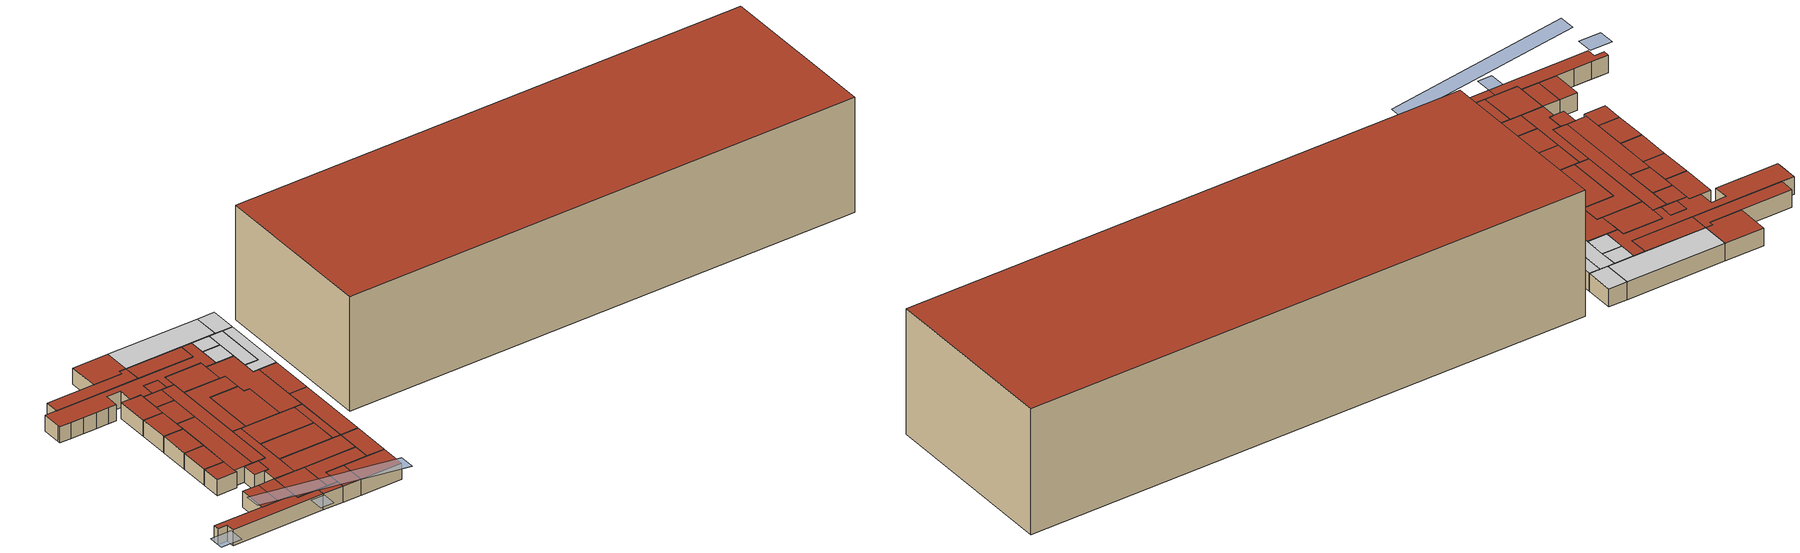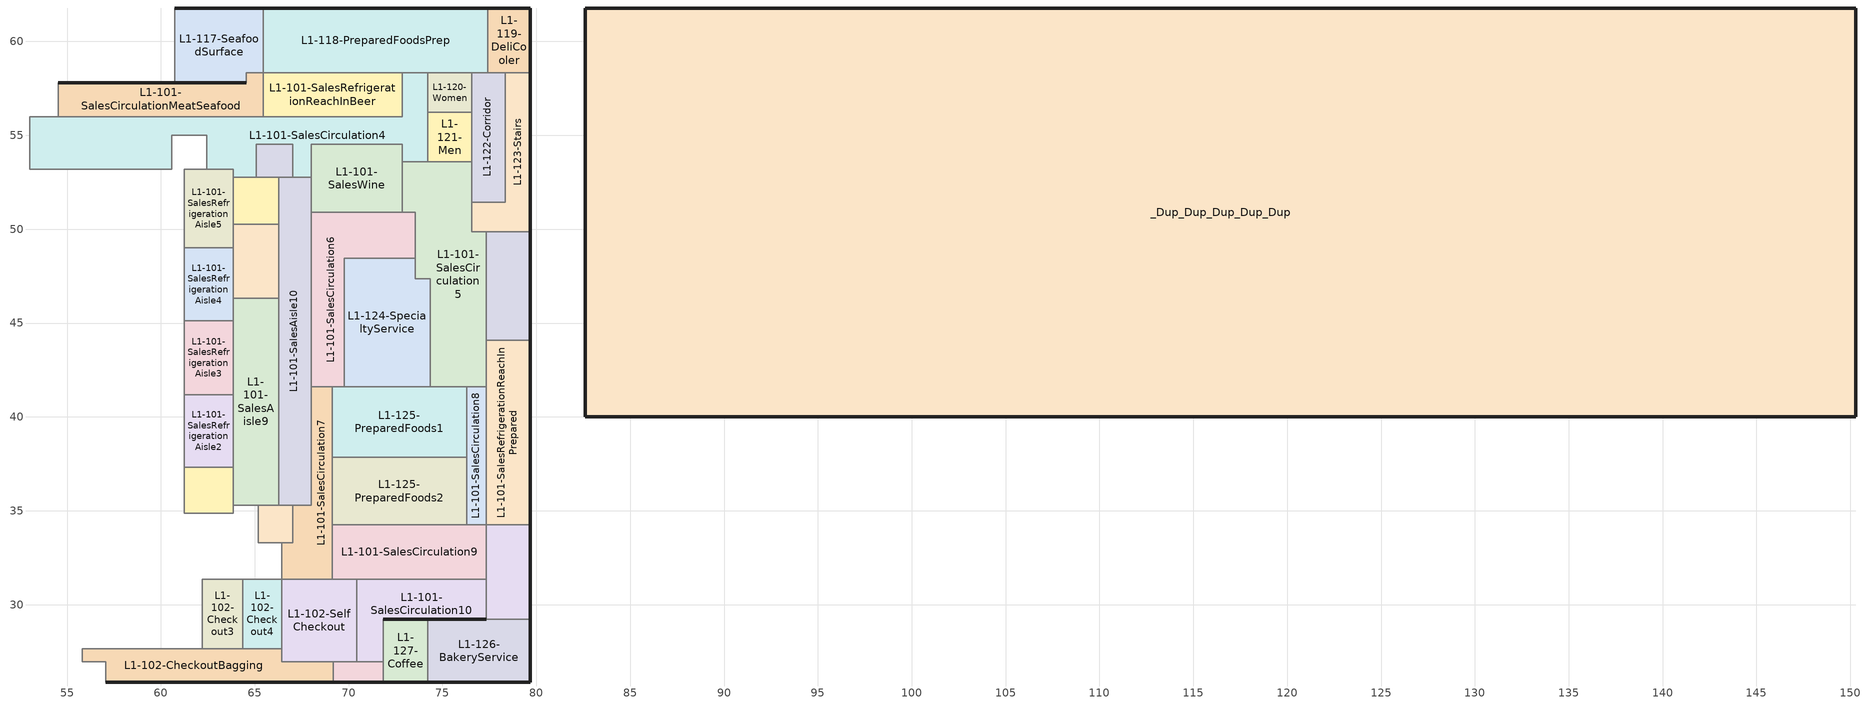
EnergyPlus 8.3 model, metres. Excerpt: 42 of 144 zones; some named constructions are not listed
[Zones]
L1-126-BakeryService
 floor ground (Interior Floor): 79.67,25.88 74.23,25.88 74.23,29.21 79.67,29.21 z0
 wall outside (Exterior Wall): 74.23,25.88 79.67,25.88 79.67,29.21 / 77.34,29.21 74.23,29.21 z0:2.13
 wall to L1-127-Coffee: 74.23,29.21 74.23,25.88 z0:2.13
 wall to L1-101-SalesRefrigerationReachInBeverages: 79.67,29.21 77.34,29.21 z0:2.13
 roof outside (Exterior Roof): 74.23,25.88 79.67,25.88 79.67,29.21 74.23,29.21 z2.13
_Dup_Dup_Dup_Dup_Dup
 floor ground (Interior Floor): 150.3,40 82.6,40 82.6,61.78 150.3,61.78 z0
 wall outside (Exterior Wall): 82.6,61.78 82.6,40 150.3,40 150.3,61.78 82.6,61.78 z0:15.24
 roof outside (Exterior Roof): 82.6,40 150.3,40 150.3,61.78 82.6,61.78 z15.24
L1-127-Coffee
 floor ground (Interior Floor): 74.23,25.88 71.84,25.88 71.84,29.21 74.23,29.21 z0
 wall outside (Exterior Wall): 74.23,29.21 71.84,29.21 / 71.84,25.88 74.23,25.88 z0:2.13
 wall to L1-101-SalesCirculation10: 71.84,29.21 71.84,26.95 z0:2.13
 wall to L1-102-Exit: 71.84,26.95 71.84,25.88 z0:2.13
 roof outside (Exterior Roof): 71.84,25.88 74.23,25.88 74.23,29.21 71.84,29.21 z2.13
L1-117-SeafoodSurface
 floor ground (Interior Floor): 65.46,58.34 64.56,58.34 64.56,57.81 60.74,57.81 60.74,61.78 65.46,61.78 z0
 wall outside (Exterior Wall): 60.74,57.81 64.56,57.81 / 65.46,61.78 60.74,61.78 z0:2.13
 wall to L1-101-SalesCirculationMeatSeafood: 64.56,57.81 64.56,58.34 65.46,58.34 z0:2.13
 wall to L1-118-PreparedFoodsPrep: 65.46,58.34 65.46,61.78 z0:2.13
 wall to L1-116-MeatService: 60.74,61.78 60.74,57.81 z0:2.13
 roof outside (Exterior Roof): 60.74,57.81 64.56,57.81 64.56,58.34 65.46,58.34 65.46,61.78 60.74,61.78 z2.13
L1-102-Exit
 floor ground (Interior Floor): 71.84,25.88 69.19,25.88 69.19,26.95 71.84,26.95 z0
 wall outside (Exterior Wall): 69.19,25.88 71.84,25.88 z0:2.13
 wall to L1-102-SelfCheckout: 70.44,26.95 69.19,26.95 z0:2.13
 wall to L1-102-CheckoutBagging: 69.19,26.95 69.19,25.88 z0:2.13
 wall to L1-101-SalesCirculation10: 71.84,26.95 70.44,26.95 z0:2.13
 roof outside (Exterior Roof): 69.19,25.88 71.84,25.88 71.84,26.95 69.19,26.95 z2.13
L1-102-SelfCheckout
 floor ground (Interior Floor): 70.44,26.95 66.45,26.95 66.45,31.36 70.44,31.36 z0
 wall to L1-101-SalesCirculation10: 70.44,26.95 70.44,31.36 z0:2.13
 wall to L1-101-SalesCirculation9: 70.44,31.36 69.13,31.36 z0:2.13
 wall to L1-101-SalesCirculation7: 69.13,31.36 66.45,31.36 z0:2.13
 wall to L1-102-Checkout4: 66.45,31.36 66.45,27.65 z0:2.13
 wall to L1-102-CheckoutBagging: 66.45,27.65 66.45,26.95 69.19,26.95 z0:2.13
 roof outside (Exterior Roof): 66.45,26.95 70.44,26.95 70.44,31.36 66.45,31.36 z2.13
L1-101-SalesRefrigerationReachInBeer
 floor ground (Interior Floor): 72.85,55.99 65.46,55.99 65.46,58.34 72.85,58.34 z0
 wall to L1-101-SalesCirculationMeatSeafood: 65.46,58.34 65.46,55.99 z0:2.13
 wall to L1-101-SalesCirculation4: 65.46,55.99 72.85,55.99 72.85,58.34 z0:2.13
 wall to L1-118-PreparedFoodsPrep: 72.85,58.34 65.46,58.34 z0:2.13
 roof outside (Exterior Roof): 65.46,55.99 72.85,55.99 72.85,58.34 65.46,58.34 z2.13
L1-102-Checkout4
 floor ground (Interior Floor): 66.45,27.65 64.37,27.65 64.37,31.36 66.45,31.36 z0
 wall to L1-101-SalesCirculation2: 66.45,31.36 64.37,31.36 z0:2.13
 wall to L1-102-Checkout3: 64.37,31.36 64.37,27.65 z0:2.13
 wall to L1-102-CheckoutBagging: 64.37,27.65 66.45,27.65 z0:2.13
 roof outside (Exterior Roof): 64.37,27.65 66.45,27.65 66.45,31.36 64.37,31.36 z2.13
L1-102-Checkout3
 floor ground (Interior Floor): 64.37,27.65 62.21,27.65 62.21,31.36 64.37,31.36 z0
 wall to L1-101-SalesCirculation2: 64.37,31.36 62.21,31.36 z0:2.13
 wall to L1-102-Checkout2: 62.21,31.36 62.21,27.65 z0:2.13
 wall to L1-102-CheckoutBagging: 62.21,27.65 64.37,27.65 z0:2.13
 roof outside (Exterior Roof): 62.21,27.65 64.37,27.65 64.37,31.36 62.21,31.36 z2.13
L1-102-CheckoutBagging
 floor ground (Interior Floor): 69.19,25.88 57.06,25.88 57.06,26.95 55.81,26.95 55.81,27.65 66.45,27.65 66.45,26.95 69.19,26.95 z0
 wall outside (Exterior Wall): 57.06,25.88 69.19,25.88 z0:2.13
 wall to L1-101-SalesCirculation1: 55.81,27.65 55.81,26.95 z0:2.13
 wall to L1-101-EntranceExit: 55.81,26.95 57.06,26.95 57.06,25.88 z0:2.13
 wall to L1-102-Checkout2: 62.21,27.65 60.05,27.65 z0:2.13
 wall to L1-102-Checkout1: 60.05,27.65 57.88,27.65 z0:2.13
 wall to L1-103-Floral: 57.88,27.65 55.81,27.65 z0:2.13
 roof outside (Exterior Roof): 55.81,26.95 57.06,26.95 57.06,25.88 69.19,25.88 69.19,26.95 66.45,26.95 66.45,27.65 55.81,27.65 z2.13
L1-101-SalesRefrigerationEndcap2
 floor ground (Interior Floor): 67.03,52.77 65.07,52.77 65.07,54.53 67.03,54.53 z0
 wall to L1-101-SalesRefrigerationAisle6: 65.07,52.77 66.27,52.77 z0:2.13
 wall to L1-101-SalesAisle10: 66.27,52.77 67.03,52.77 z0:2.13
 wall to L1-101-SalesCirculation4: 67.03,52.77 67.03,54.53 65.07,54.53 65.07,52.77 z0:2.13
 roof outside (Exterior Roof): 65.07,52.77 67.03,52.77 67.03,54.53 65.07,54.53 z2.13
L1-101-SalesRefrigerationEndcap3
 floor ground (Interior Floor): 67.03,33.28 65.2,33.28 65.2,35.3 67.03,35.3 z0
 wall to L1-101-SalesCirculation2: 65.2,35.3 65.2,33.28 66.45,33.28 z0:2.13
 wall to L1-101-SalesCirculation7: 66.45,33.28 67.03,33.28 67.03,35.3 z0:2.13
 wall to L1-101-SalesAisle10: 67.03,35.3 66.27,35.3 z0:2.13
 wall to L1-101-SalesAisle9: 66.27,35.3 65.2,35.3 z0:2.13
 roof outside (Exterior Roof): 65.2,33.28 67.03,33.28 67.03,35.3 65.2,35.3 z2.13
L1-101-SalesWine
 floor ground (Interior Floor): 72.85,50.9 68,50.9 68,54.53 72.85,54.53 z0
 wall to L1-101-SalesAisle10: 68,52.77 68,50.9 z0:2.13
 wall to L1-101-SalesCirculation6: 68,50.9 72.85,50.9 z0:2.13
 wall to L1-101-SalesCirculation5: 72.85,50.9 72.85,53.58 z0:2.13
 wall to L1-101-SalesCirculation4: 72.85,53.58 72.85,54.53 68,54.53 68,52.77 z0:2.13
 roof outside (Exterior Roof): 68,50.9 72.85,50.9 72.85,54.53 68,54.53 z2.13
L1-124-SpecialtyService
 floor ground (Interior Floor): 74.34,41.61 69.77,41.61 69.77,48.46 73.55,48.46 73.55,47.37 74.34,47.37 z0
 wall to L1-101-SalesCirculation5: 74.34,41.61 74.34,42.37 74.34,47.37 73.55,47.37 73.55,48.46 z0:2.13
 wall to L1-101-SalesCirculation6: 73.55,48.46 69.77,48.46 69.77,41.61 z0:2.13
 wall to L1-125-PreparedFoods1: 69.77,41.61 74.34,41.61 z0:2.13
 roof outside (Exterior Roof): 69.77,41.61 74.34,41.61 74.34,47.37 73.55,47.37 73.55,48.46 69.77,48.46 z2.13
L1-101-SalesCirculation6
 floor ground (Interior Floor): 69.77,41.61 68,41.61 68,50.9 73.55,50.9 73.55,48.46 69.77,48.46 z0
 wall to L1-125-PreparedFoods1: 69.13,41.61 69.77,41.61 z0:2.13
 wall to L1-101-SalesCirculation5: 73.55,48.46 73.55,50.9 72.85,50.9 z0:2.13
 wall to L1-101-SalesAisle10: 68,50.9 68,41.61 z0:2.13
 wall to L1-101-SalesCirculation7: 68,41.61 69.13,41.61 z0:2.13
 roof outside (Exterior Roof): 68,41.61 69.77,41.61 69.77,48.46 73.55,48.46 73.55,50.9 68,50.9 z2.13
L1-101-SalesRefrigerationReachInBeverages
 floor ground (Interior Floor): 79.67,29.21 77.34,29.21 77.34,34.25 79.67,34.25 z0
 wall outside (Exterior Wall): 79.67,29.21 79.67,34.25 z0:2.13
 wall to L1-101-SalesCirculation10: 77.34,31.36 77.34,29.21 z0:2.13
 wall to L1-101-SalesRefrigerationReachInPrepared: 79.67,34.25 77.34,34.25 z0:2.13
 wall to L1-101-SalesCirculation9: 77.34,34.25 77.34,31.36 z0:2.13
 roof outside (Exterior Roof): 77.34,29.21 79.67,29.21 79.67,34.25 77.34,34.25 z2.13
L1-101-SalesRefrigerationAisle6
 floor ground (Interior Floor): 66.27,50.27 63.86,50.27 63.86,52.77 66.27,52.77 z0
 wall to L1-101-SalesRefrigerationAisle5: 63.86,52.77 63.86,50.27 z0:2.13
 wall to L1-101-SalesRefrigerationAisle7: 63.86,50.27 66.27,50.27 z0:2.13
 wall to L1-101-SalesAisle10: 66.27,50.27 66.27,52.77 z0:2.13
 wall to L1-101-SalesCirculation4: 65.07,52.77 63.86,52.77 z0:2.13
 roof outside (Exterior Roof): 63.86,50.27 66.27,50.27 66.27,52.77 63.86,52.77 z2.13
L1-125-PreparedFoods1
 floor ground (Interior Floor): 76.29,37.86 69.13,37.86 69.13,41.61 76.29,41.61 z0
 wall to L1-125-PreparedFoods2: 69.13,37.86 76.29,37.86 z0:2.13
 wall to L1-101-SalesCirculation8: 76.29,37.86 76.29,41.61 z0:2.13
 wall to L1-101-SalesCirculation5: 76.29,41.61 74.34,41.61 z0:2.13
 wall to L1-101-SalesCirculation7: 69.13,41.61 69.13,37.86 z0:2.13
 roof outside (Exterior Roof): 69.13,37.86 76.29,37.86 76.29,41.61 69.13,41.61 z2.13
L1-125-PreparedFoods2
 floor ground (Interior Floor): 76.29,34.25 69.13,34.25 69.13,37.86 76.29,37.86 z0
 wall to L1-101-SalesCirculation7: 69.13,37.86 69.13,34.25 z0:2.13
 wall to L1-101-SalesCirculation9: 69.13,34.25 76.29,34.25 z0:2.13
 wall to L1-101-SalesCirculation8: 76.29,34.25 76.29,37.86 z0:2.13
 roof outside (Exterior Roof): 69.13,34.25 76.29,34.25 76.29,37.86 69.13,37.86 z2.13
L1-101-SalesCirculation7
 floor ground (Interior Floor): 69.13,31.36 66.45,31.36 66.45,33.28 67.03,33.28 67.03,35.3 68,35.3 68,41.61 69.13,41.61 z0
 wall to L1-101-SalesAisle10: 68,41.61 68,35.3 67.03,35.3 z0:2.13
 wall to L1-101-SalesCirculation2: 66.45,33.28 66.45,31.36 z0:2.13
 wall to L1-101-SalesCirculation9: 69.13,31.36 69.13,34.25 z0:2.13
 roof outside (Exterior Roof): 66.45,31.36 69.13,31.36 69.13,41.61 68,41.61 68,35.3 67.03,35.3 67.03,33.28 66.45,33.28 z2.13
L1-101-SalesAisle10
 floor ground (Interior Floor): 68,35.3 66.27,35.3 66.27,52.77 68,52.77 z0
 wall to L1-101-SalesRefrigerationAisle7: 66.27,50.27 66.27,46.33 z0:2.13
 wall to L1-101-SalesAisle9: 66.27,46.33 66.27,35.3 z0:2.13
 wall to L1-101-SalesCirculation4: 68,52.77 67.03,52.77 z0:2.13
 roof outside (Exterior Roof): 66.27,35.3 68,35.3 68,52.77 66.27,52.77 z2.13
L1-101-SalesRefrigerationAisle7
 floor ground (Interior Floor): 66.27,46.33 63.86,46.33 63.86,50.27 66.27,50.27 z0
 wall to L1-101-SalesRefrigerationAisle4: 63.86,49 63.86,46.33 z0:2.13
 wall to L1-101-SalesAisle9: 63.86,46.33 66.27,46.33 z0:2.13
 wall to L1-101-SalesRefrigerationAisle5: 63.86,50.27 63.86,49 z0:2.13
 roof outside (Exterior Roof): 63.86,46.33 66.27,46.33 66.27,50.27 63.86,50.27 z2.13
L1-101-SalesAisle9
 floor ground (Interior Floor): 66.27,35.3 63.86,35.3 63.86,46.33 66.27,46.33 z0
 wall to L1-101-SalesRefrigerationAisle1: 63.86,37.32 63.86,35.3 z0:2.13
 wall to L1-101-SalesCirculation2: 63.86,35.3 65.2,35.3 z0:2.13
 wall to L1-101-SalesRefrigerationAisle4: 63.86,46.33 63.86,45.13 z0:2.13
 wall to L1-101-SalesRefrigerationAisle3: 63.86,45.13 63.86,41.19 z0:2.13
 wall to L1-101-SalesRefrigerationAisle2: 63.86,41.19 63.86,37.32 z0:2.13
 roof outside (Exterior Roof): 63.86,35.3 66.27,35.3 66.27,46.33 63.86,46.33 z2.13
L1-101-SalesRefrigerationAisle4
 floor ground (Interior Floor): 63.86,45.13 61.24,45.13 61.24,49 63.86,49 z0
 wall to L1-101-SalesRefrigerationAisle5: 63.86,49 61.24,49 z0:2.13
 wall to L1-101-SalesAisle8: 61.24,49 61.24,45.13 z0:2.13
 wall to L1-101-SalesRefrigerationAisle3: 61.24,45.13 63.86,45.13 z0:2.13
 roof outside (Exterior Roof): 61.24,45.13 63.86,45.13 63.86,49 61.24,49 z2.13
L1-101-SalesRefrigerationAisle3
 floor ground (Interior Floor): 63.86,41.19 61.24,41.19 61.24,45.13 63.86,45.13 z0
 wall to L1-101-SalesAisle8: 61.24,45.13 61.24,41.19 z0:2.13
 wall to L1-101-SalesRefrigerationAisle2: 61.24,41.19 63.86,41.19 z0:2.13
 roof outside (Exterior Roof): 61.24,41.19 63.86,41.19 63.86,45.13 61.24,45.13 z2.13
L1-101-SalesRefrigerationAisle2
 floor ground (Interior Floor): 63.86,37.32 61.24,37.32 61.24,41.19 63.86,41.19 z0
 wall to L1-101-SalesAisle8: 61.24,41.19 61.24,37.32 z0:2.13
 wall to L1-101-SalesRefrigerationAisle1: 61.24,37.32 63.86,37.32 z0:2.13
 roof outside (Exterior Roof): 61.24,37.32 63.86,37.32 63.86,41.19 61.24,41.19 z2.13
L1-101-SalesRefrigerationAisle1
 floor ground (Interior Floor): 63.86,34.87 61.24,34.87 61.24,37.32 63.86,37.32 z0
 wall to L1-101-SalesCirculation2: 61.24,34.87 63.86,34.87 63.86,35.3 z0:2.13
 wall to L1-101-SalesAisle8: 61.24,37.32 61.24,34.87 z0:2.13
 roof outside (Exterior Roof): 61.24,34.87 63.86,34.87 63.86,37.32 61.24,37.32 z2.13
L1-101-SalesCirculation4
 floor ground (Interior Floor): 74.22,53.58 72.85,53.58 72.85,54.53 68,54.53 68,52.77 67.03,52.77 67.03,54.53 65.07,54.53 65.07,52.77 63.86,52.77 63.86,53.19 62.45,53.19 62.45,55.02 60.58,55.02 60.58,53.19 53,53.19 53,55.99 72.85,55.99 72.85,58.34 74.22,58.34 z0
 wall to L1-101-SalesCirculationMeatSeafood: 65.46,55.99 54.53,55.99 z0:2.13
 wall to L1-101-SalesRefrigerationReachInMeatSubstitutes: 54.53,55.99 53,55.99 z0:2.13
 wall to L1-101-SalesCirculation3: 53,55.99 53,53.58 z0:2.13
 wall to L1-101-SalesAisle3: 53,53.58 53,53.19 z0:2.13
 wall to L1-101-SalesAisle4: 53,53.19 54.45,53.19 z0:2.13
 wall to L1-101-SalesAisle5: 54.45,53.19 56.1,53.19 z0:2.13
 wall to L1-101-SalesAisle6: 56.1,53.19 57.84,53.19 z0:2.13
 wall to L1-101-SalesAisle7: 57.84,53.19 59.49,53.19 z0:2.13
 wall to L1-101-SalesAisle8: 59.49,53.19 60.58,53.19 z0:2.13
 wall to L1-101-SalesRefrigerationEndcap1: 60.58,53.19 60.58,55.02 62.45,55.02 62.45,53.19 z0:2.13
 wall to L1-101-SalesRefrigerationAisle5: 62.45,53.19 63.86,53.19 63.86,52.77 z0:2.13
 wall to L1-101-SalesCirculation5: 72.85,53.58 74.22,53.58 z0:2.13
 wall to L1-121-Men: 74.22,53.58 74.22,56.22 z0:2.13
 wall to L1-120-Women: 74.22,56.22 74.22,58.34 z0:2.13
 wall to L1-118-PreparedFoodsPrep: 74.22,58.34 72.85,58.34 z0:2.13
 roof outside (Exterior Roof): 53,53.19 60.58,53.19 60.58,55.02 62.45,55.02 62.45,53.19 63.86,53.19 63.86,52.77 65.07,52.77 65.07,54.53 67.03,54.53 67.03,52.77 68,52.77 68,54.53 72.85,54.53 72.85,53.58 74.22,53.58 74.22,58.34 72.85,58.34 72.85,55.99 53,55.99 z2.13
L1-101-SalesRefrigerationAisle5
 floor ground (Interior Floor): 63.86,49 61.24,49 61.24,53.19 63.86,53.19 z0
 wall to L1-101-SalesRefrigerationEndcap1: 62.45,53.19 61.24,53.19 z0:2.13
 wall to L1-101-SalesAisle8: 61.24,53.19 61.24,49 z0:2.13
 roof outside (Exterior Roof): 61.24,49 63.86,49 63.86,53.19 61.24,53.19 z2.13
L1-101-SalesCirculationMeatSeafood
 floor ground (Interior Floor): 65.46,55.99 54.53,55.99 54.53,57.81 64.56,57.81 64.56,58.34 65.46,58.34 z0
 wall outside (Exterior Wall): 64.56,57.81 54.53,57.81 z0:2.13
 wall to L1-101-SalesRefrigerationReachInMeatSubstitutes: 54.53,57.81 54.53,55.99 z0:2.13
 roof outside (Exterior Roof): 54.53,55.99 65.46,55.99 65.46,58.34 64.56,58.34 64.56,57.81 54.53,57.81 z2.13
L1-101-SalesRefrigerationReachInChees
 floor ground (Interior Floor): 79.67,44.08 77.34,44.08 77.34,49.87 79.67,49.87 z0
 wall outside (Exterior Wall): 79.67,44.08 79.67,49.87 z0:2.13
 wall to L1-101-SalesCirculation5: 77.34,49.87 77.34,44.08 z0:2.13
 wall to L1-101-SalesRefrigerationReachInPrepared: 77.34,44.08 79.67,44.08 z0:2.13
 wall to L1-123-Stairs: 79.67,49.87 77.34,49.87 z0:2.13
 roof outside (Exterior Roof): 77.34,44.08 79.67,44.08 79.67,49.87 77.34,49.87 z2.13
L1-101-SalesRefrigerationReachInPrepared
 floor ground (Interior Floor): 79.67,34.25 77.34,34.25 77.34,44.08 79.67,44.08 z0
 wall outside (Exterior Wall): 79.67,34.25 79.67,44.08 z0:2.13
 wall to L1-101-SalesCirculation8: 77.34,41.61 77.34,34.25 z0:2.13
 wall to L1-101-SalesCirculation5: 77.34,44.08 77.34,41.61 z0:2.13
 roof outside (Exterior Roof): 77.34,34.25 79.67,34.25 79.67,44.08 77.34,44.08 z2.13
L1-101-SalesCirculation5
 floor ground (Interior Floor): 77.34,41.61 74.34,41.61 74.34,47.37 73.55,47.37 73.55,50.9 72.85,50.9 72.85,53.58 76.57,53.58 76.57,49.87 77.34,49.87 z0
 wall to L1-123-Stairs: 77.34,49.87 76.57,49.87 76.57,51.44 z0:2.13
 wall to L1-122-Corridor: 76.57,51.44 76.57,53.58 z0:2.13
 wall to L1-121-Men: 76.57,53.58 74.22,53.58 z0:2.13
 wall to L1-101-SalesCirculation8: 76.29,41.61 77.34,41.61 z0:2.13
 roof outside (Exterior Roof): 74.34,41.61 77.34,41.61 77.34,49.87 76.57,49.87 76.57,53.58 72.85,53.58 72.85,50.9 73.55,50.9 73.55,47.37 74.34,47.37 z2.13
L1-101-SalesCirculation8
 floor ground (Interior Floor): 77.34,34.25 76.29,34.25 76.29,41.61 77.34,41.61 z0
 wall to L1-101-SalesCirculation9: 76.29,34.25 77.34,34.25 z0:2.13
 roof outside (Exterior Roof): 76.29,34.25 77.34,34.25 77.34,41.61 76.29,41.61 z2.13
L1-101-SalesCirculation9
 floor ground (Interior Floor): 77.34,31.36 69.13,31.36 69.13,34.25 77.34,34.25 z0
 wall to L1-101-SalesCirculation10: 70.44,31.36 77.34,31.36 z0:2.13
 roof outside (Exterior Roof): 69.13,31.36 77.34,31.36 77.34,34.25 69.13,34.25 z2.13
L1-101-SalesCirculation10
 floor ground (Interior Floor): 77.34,29.21 71.84,29.21 71.84,26.95 70.44,26.95 70.44,31.36 77.34,31.36 z0
 wall outside (Exterior Wall): 71.84,29.21 77.34,29.21 z0:2.13
 roof outside (Exterior Roof): 70.44,26.95 71.84,26.95 71.84,29.21 77.34,29.21 77.34,31.36 70.44,31.36 z2.13
L1-121-Men
 floor ground (Interior Floor): 76.57,53.58 74.22,53.58 74.22,56.22 76.57,56.22 z0
 wall to L1-122-Corridor: 76.57,53.58 76.57,56.22 z0:2.13
 wall to L1-120-Women: 76.57,56.22 74.22,56.22 z0:2.13
 ceiling to L1S1-Men: 74.22,53.58 76.57,53.58 76.57,56.22 74.22,56.22 z2.13
L1-118-PreparedFoodsPrep
 floor ground (Interior Floor): 77.42,58.34 65.46,58.34 65.46,61.78 77.42,61.78 z0
 wall outside (Exterior Wall): 77.42,61.78 65.46,61.78 z0:2.13
 wall to L1-122-Corridor: 76.57,58.34 77.42,58.34 z0:2.13
 wall to L1-119-DeliCooler: 77.42,58.34 77.42,61.78 z0:2.13
 wall to L1-120-Women: 74.22,58.34 76.57,58.34 z0:2.13
 ceiling to L1S1-PreparedFoodsPrep: 65.46,58.34 77.42,58.34 77.42,61.78 65.46,61.78 z2.13
L1-120-Women
 floor ground (Interior Floor): 76.57,56.22 74.22,56.22 74.22,58.34 76.57,58.34 z0
 wall to L1-122-Corridor: 76.57,56.22 76.57,58.34 z0:2.13
 ceiling to L1S1-Women: 74.22,56.22 76.57,56.22 76.57,58.34 74.22,58.34 z2.13
L1-119-DeliCooler
 floor ground (Interior Floor): 79.67,58.34 77.42,58.34 77.42,61.78 79.67,61.78 z0
 wall outside (Exterior Wall): 79.67,58.34 79.67,61.78 77.42,61.78 z0:2.13
 wall to L1-123-Stairs: 78.33,58.34 79.67,58.34 z0:2.13
 wall to L1-122-Corridor: 77.42,58.34 78.33,58.34 z0:2.13
 ceiling to L1S1-DeliCooler: 77.42,58.34 79.67,58.34 79.67,61.78 77.42,61.78 z2.13
L1-122-Corridor
 floor ground (Interior Floor): 78.33,51.44 76.57,51.44 76.57,58.34 78.33,58.34 z0
 wall to L1-123-Stairs: 76.57,51.44 78.33,51.44 78.33,58.34 z0:2.13
 ceiling to L1S1-Corridor: 76.57,51.44 78.33,51.44 78.33,58.34 76.57,58.34 z2.13
L1-123-Stairs
 floor ground (Interior Floor): 79.67,49.87 76.57,49.87 76.57,51.44 78.33,51.44 78.33,58.34 79.67,58.34 z0
 wall outside (Exterior Wall): 79.67,49.87 79.67,58.34 z0:2.13
 ceiling to L1S1-Stairs: 76.57,49.87 79.67,49.87 79.67,58.34 78.33,58.34 78.33,51.44 76.57,51.44 z2.13
shading: 82.6,61.78 82.6,40 / 82.6,40 150.3,40 / 150.3,40 150.3,61.78 / 150.3,61.78 82.6,61.78 z0:15.24; 150.3,40 82.6,40 82.6,61.78 150.3,61.78 z0; 82.6,40 150.3,40 150.3,61.78 82.6,61.78 z15.24; 79.67,25.88,2.82 79.67,23.88,2.82 58.95,23.88,5.72 58.95,25.88,5.72; 56.79,23.87 54.11,23.87 54.11,25.88 56.79,25.88 z2.09; 69.16,23.87 67.45,23.87 67.45,25.88 69.16,25.88 z2.09
[Building]
NoeValleyWFM_Geometry.idf: North Axis {deg}=356.173; Terrain=City; Solar Distribution or maybe FullExterior=FullInteriorAndExteriorWithReflections; Maximum Number of Warmup Days=25; Minimum Number of Warmup Days=6
[Site:Location]
Sacramento Executive Arpt	USA: 38.5, -121.5, -8, 5
[SizingPeriod:DesignDay] Day of Month=21; Dry-Bulb Temperature Range Modifier Type=DefaultMultipliers; Barometric Pressure {Pa}=101265; Rain {Yes/No}=No; Snow on ground {Yes/No}=No; Daylight Savings Time Indicator=No
Name | Month | Day Type | Maximum Dry-Bulb Temperature {C} | Daily Dry-Bulb Temperature Range {C} | Humidity Condition Type | Wetbulb at Maximum Dry-Bulb {C} | Wind Speed {m/s} design conditions vs. traditional 6.71 m/s (15 mph) | Wind Direction {Degrees; N=0, S=180} | Solar Model Indicator | Clearness {0.0 to 1.1} | Dewpoint at Maximum Dry-Bulb {C} | Wind Speed {m/s} design conditions vs. traditional 3.35 m/s (7mph) | ASHRAE Clear Sky Optical Depth for Beam Irradiance (taub) | ASHRAE Clear Sky Optical Depth for Diffuse Irradiance (taud)
Sacramento Executive Arpt Ann Htg 99.6% Condns DB | 12 | WinterDesignDay | -0.4 | 0 | Wetbulb | -0.4 | 0.9 | 320 | ASHRAEClearSky | 0
Sacramento Executive Arpt Ann Hum_n 99.6% Condns DP=>MCDB | 12 | WinterDesignDay | 10.8 | 0 | Dewpoint |  | 0.9 | 320 | ASHRAEClearSky | 0 | -6.4
Sacramento Executive Arpt Ann Htg Wind 99.6% Condns WS=>MCDB | 12 | WinterDesignDay | 11.7 | 0 | Wetbulb | 11.7 | 11.6 | 320 | ASHRAEClearSky | 0
Sacramento Executive Arpt Ann Clg .4% Condns DB=>MWB | 7 | SummerDesignDay | 37.9 | 18.1 | Wetbulb | 21.3 |  | 220 | ASHRAETau |  |  | 3.4 | 0.382 | 2.325
[Zone] Type=1
L1-126-BakeryService; ; _Dup_Dup_Dup_Dup_Dup; L1-127-Coffee; L1-117-SeafoodSurface; L1-102-Exit; L1-102-SelfCheckout; L1-101-SalesRefrigerationReachInBeer; L1-102-Checkout4; L1-102-Checkout3; L1-102-CheckoutBagging; L1-101-SalesRefrigerationEndcap2; L1-101-SalesRefrigerationEndcap3; L1-101-SalesWine; L1-124-SpecialtyService; L1-101-SalesCirculation6; L1-101-SalesRefrigerationReachInBeverages; L1-101-SalesRefrigerationAisle6; L1-125-PreparedFoods1; L1-125-PreparedFoods2; L1-101-SalesCirculation7; L1-101-SalesAisle10; L1-101-SalesRefrigerationAisle7; L1-101-SalesAisle9; L1-101-SalesRefrigerationAisle4; L1-101-SalesRefrigerationAisle3; L1-101-SalesRefrigerationAisle2; L1-101-SalesRefrigerationAisle1; L1-101-SalesCirculation4; L1-101-SalesRefrigerationAisle5; L1-101-SalesCirculationMeatSeafood; L1-101-SalesRefrigerationReachInChees; L1-101-SalesRefrigerationReachInPrepared; L1-101-SalesCirculation5; L1-101-SalesCirculation8; L1-101-SalesCirculation9; L1-101-SalesCirculation10; L1-121-Men; L1-118-PreparedFoodsPrep; L1-120-Women; L1-119-DeliCooler; L1-122-Corridor; L1-123-Stairs
